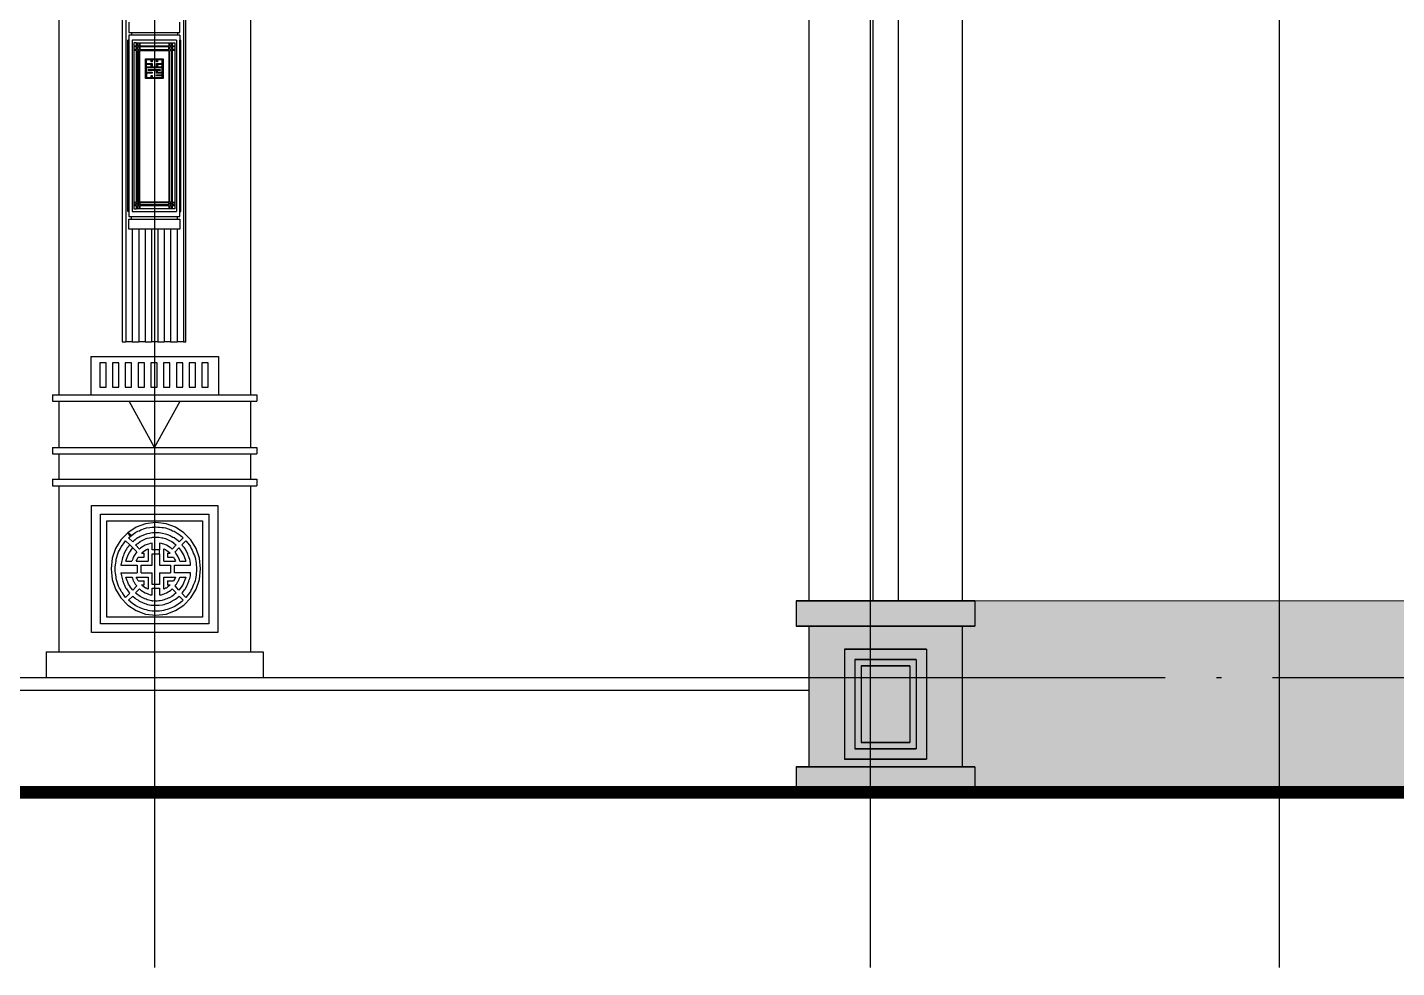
# Model space of a CAD drawing. Extents: x 44111 to 90315, y 4379 to 151689.
# Drawn here: x 60379 to 65737, y 9444 to 13122 of the extents above; entities that cross this region are included whole.
import ezdxf

# ---------------------------------------------------------------- set-up
doc = ezdxf.new("R2010")
doc.units = 0
doc.header["$LTSCALE"] = 1000
doc.header["$MEASUREMENT"] = 0
doc.linetypes.add('DOTE', pattern=[2.42, 2, -0.2, 0.02, -0.2])
for name, color, linetype in [('A-DETA-FINISH', 242, 'Continuous'), ('A-DOTE', 1, 'DOTE'), ('A-立面外墙材料填充', 8, 'Continuous'), ('A-立面看线', 50, 'Continuous'), ('DOTE', 1, 'Continuous'), ('J-LM-外墙材料分色', 249, 'Continuous'), ('J-LM-门窗洞', 35, 'Continuous')]:
    doc.layers.add(name, color=color, linetype=linetype)

msp = doc.modelspace()

# ---------------------------------------------------------------- hatches: boundary and pattern name
at = {"layer": 'J-LM-外墙材料分色'}
h = msp.add_hatch(dxfattribs=at)
h.set_pattern_fill('大理石', color=159, scale=50)
h.set_pattern_definition([(41.9872125, (-591259.077, 755447.22), (299.9999956, 225.0000049), [4.804866, -1004.216925]), (68.1985905, (-591330.505, 755439.72), (149.9999999, 450.0000002), [17.30946, -1194.35262]), (60.945396, (-591334.077, 755431.15), (149.99998994, 225.0000064), [7.35402, -1536.99045]), (90, (-591330.5, 755437.58), (150, -9e-15), [2.142857, -222.85713]), (71.565051, (-591260.505, 755442.936), (3e-07, 225.0000005), [4.51754, -469.824105]), (171.469234, (-591260.505, 755442.936), (-149.9999995, 1.4e-06), [7.222767, -1509.5583]), (79.215702, (-591270.505, 755429.007), (150.00000075, 900.0000004), [15.269685, -1588.04715]), (62.1329961, (-591383.3624, 755497.5784), (599.99999271, 1125.0000044), [35.147284, -7345.78245]), (0, (-591381.2, 755530.57), (0, 225), [0, -150]), (64.9831065, (-591284.077, 755571.507), (300.00000076, 674.99999954), [23.647065, -2459.2947]), (81.4391104, (-591226.2196, 755482.5784), (299.999999483, 2024.99998723), [33.588522, -7020.0009]), (82.8749836, (-591309.077, 755502.936), (149.99999099, 1125.00000113), [17.276266, -3610.7397]), (76.75948, (-591324.077, 755455.793), (150.00000146, 674.99999948), [37.42339, -3892.0326]), (0, (-591347.46, 755455.9), (0, 225), [0, -150]), (0, (-591345.05, 755453.5), (0, 225), [0, -150]), (0, (-591328.18, 755465.54), (0, 225), [0, -150]), (0, (-591333, 755492.03), (0, 225), [0, -150]), (59.0362434, (-591315.505, 755492.221), (149.99998805, 225.00000645), [12.494896, -2611.4334]), (0, (-591309.1, 755502.52), (0, 225), [0, -150]), (0, (-591328.18, 755494.44), (0, 225), [0, -150]), (0, (-591320.95, 755508.9), (0, 225), [0, -150]), (0, (-591328.18, 755487.21), (0, 225), [0, -150]), (50.194429, (-591241.22, 755471.864), (150.0000001, 225.0000001), [5.57875, -1165.9587]), (90, (-591241.22, 755465.44), (150, -9e-15), [6.42857, -218.57142]), (43.6677801, (-591249.077, 755457.936), (450.00000034, 449.99999912), [10.862076, -2270.1738]), (90, (-591249.08, 755455.8), (150, -9e-15), [2.142857, -222.85713]), (39.805571, (-591255.505, 755450.436), (299.99999284, 225.00000885), [8.368125, -1748.93805]), (0, (-591277.57, 755465.54), (0, 225), [0, -150]), (0, (-591240.9, 755472.33), (0, 225), [0, -150]), (0, (-591240.9, 755472.33), (0, 225), [0, -150]), (29.3577535, (-591237.648, 755476.15), (449.9999991, 225.00000133), [13.112542, -1363.704435]), (0, (-591241.41, 755487.21), (0, 225), [0, -150]), (146.309932, (-591284.077, 755571.507), (-300.00000184, 224.9999961), [15.452362, -1607.0457]), (8.1301023, (-591300.505, 755541.507), (1499.99998944, 224.99999867), [15.152287, -3166.8282]), (47.8624052, (-591334.077, 755537.221), (600.000000265, 674.999999374), [20.22829, -4227.71235]), (14.6208739, (-591366.934, 755528.65), (899.99999752, 225.00000939), [33.956755, -3531.5025]), (0, (-591354.7, 755542.6), (0, 225), [0, -150]), (18.4349488, (-591306.934, 755520.078), (600.00000006, 224.9999993), [6.77631, -1416.248625]), (16.699244, (-591300.505, 755522.22), (149.999997, 1.24e-05), [3.72868, -779.294295]), (101.093723, (-591296.934, 755523.293), (-300.00000262, 1574.99998526), [18.561123, -3879.2748]), (0, (-591316.13, 755532.98), (0, 225), [0, -150]), (0, (-591300.58, 755541.93), (0, 225), [0, -150]), (0, (-591320.95, 755516.12), (0, 225), [0, -150]), (0, (-591340.23, 755564.29), (0, 225), [0, -150]), (0, (-591347.46, 755554.65), (0, 225), [0, -150]), (44.1449026, (-591309.077, 755568.293), (450.00000077, 449.99999998), [16.92194, -3536.6853]), (54.5829447, (-591320.505, 755552.221), (150.00000042, 224.999999113), [19.720626, -4121.6106]), (0, (-591308.87, 755568.44), (0, 225), [0, -150]), (0, (-591330.6, 755557.06), (0, 225), [0, -150]), (0, (-591308.87, 755568.44), (0, 225), [0, -150]), (0, (-591320.48, 755551.87), (0, 225), [0, -150]), (75.0685828, (-591285.505, 755543.65), (150, 675.0000002), [5.544348, -1158.76875]), (90, (-591284.08, 755549), (150, -9e-15), [22.5, -202.5]), (50.194429, (-591257.648, 755643.293), (150.0000001, 225.0000001), [5.57875, -1165.9587]), (0, (-591299.26, 755595.6), (0, 225), [0, -150]), (0, (-591294.44, 755593.2), (0, 225), [0, -150]), (0, (-591313.72, 755598), (0, 225), [0, -150]), (0, (-591289.62, 755624.5), (0, 225), [0, -150]), (53.1301023, (-591274.077, 755611.15), (150.00000021, 224.99999986), [10.714286, -2239.28565]), (90, (-591274.08, 755592.94), (150, -9e-15), [18.214285, -206.78571]), (0, (-591274.05, 755593.3), (0, 225), [0, -150]), (23.1985905, (-591262.648, 755641.15), (450.0000003, 225.0000001), [5.43984, -1136.926125]), (66.037511, (-591264.077, 755637.936), (150, 449.9999997), [3.51745, -735.14688]), (66.037511, (-591265.505, 755634.72), (150, 449.9999997), [3.51745, -735.14688]), (81.8698976, (-591267.648, 755619.721), (150.00000065, 1125.00000011), [15.152287, -3166.8282]), (90, (-591254.08, 755647.58), (150, -9e-15), [5.357144, -219.642855]), (0, (-591270.55, 755655.08), (0, 225), [0, -150])])
h.paths.add_polyline_path([(70717.3, 10878.7), (70717.3, 10579.2), (70517.3, 10579.2), (70517.3, 10129.2), (63387.3, 10129.2), (63387.3, 10229.2), (63437.3, 10229.2), (63437.3, 10779.2), (63387.3, 10779.2), (63387.3, 10879.1)])

# ---------------------------------------------------------------- linework, layer by layer
at = {"layer": 'A-DETA-FINISH', "const_width": 0.1}
msp.add_lwpolyline([(70717.3, 10878.7), (70717.3, 10579.2), (70517.3, 10579.2), (70517.3, 10129.2), (63387.3, 10129.2), (63387.3, 10229.2), (63437.3, 10229.2), (63437.3, 10779.2), (63387.3, 10779.2), (63387.3, 10879.1)], close=True, dxfattribs=at)
at = {"layer": 'A-DOTE'}
msp.add_line((57991.9, 10579.2), (79225.4, 10579.2), dxfattribs=at)
at = {"layer": 'A-立面外墙材料填充'}
for p, q in [((60749.8, 15485.6), (60749.8, 11892.3)), ((60764.8, 15485.6), (60764.8, 11892.3)), ((60989.8, 15485.6), (60989.8, 11892.3)), ((60999.8, 11892.3), (60999.8, 15485.6)), ((60776.3, 13142.1), (60776.3, 13102.1)), ((60976.3, 13102.1), (60976.3, 13142.1)), ((60776.3, 13102.1), (60786.3, 13102.1)), ((60786.3, 13092.1), (60776.3, 13092.1)), ((60776.3, 13092.1), (60776.3, 13072.1)), ((60786.3, 13102.1), (60966.3, 13102.1)), ((60786.3, 13102.1), (60786.3, 13092.1)), ((60966.3, 13092.1), (60786.3, 13092.1)), ((60966.3, 13102.1), (60976.3, 13102.1)), ((60966.3, 13102.1), (60966.3, 13092.1)), ((60976.3, 13092.1), (60966.3, 13092.1)), ((60976.3, 13092.1), (60976.3, 13072.1)), ((60776.3, 13072.1), (60772.9, 13072.1)), ((60772.9, 12402.1), (60772.9, 13072.1)), ((60776.3, 13072.1), (60776.3, 12402.1)), ((60962.9, 13072.1), (60789.6, 13072.1)), ((60789.6, 13072.1), (60789.6, 12402.1)), ((60806.3, 13062.1), (60796.3, 13062.1)), ((60796.3, 13062.1), (60796.3, 13048.7)), ((60806.3, 13048.7), (60796.3, 13048.7)), ((60796.3, 13048.7), (60796.3, 13045.4)), ((60796.3, 13045.4), (60796.3, 13035.4)), ((60806.3, 13045.4), (60796.3, 13045.4)), ((60806.3, 13035.4), (60796.3, 13035.4)), ((60796.3, 13035.4), (60796.3, 13032.1)), ((60796.3, 13032.1), (60796.3, 12438.7)), ((60806.3, 13032.1), (60796.3, 13032.1)), ((60806.3, 13062.1), (60809.6, 13062.1)), ((60806.3, 13048.7), (60806.3, 13062.1)), ((60806.3, 13035.4), (60806.3, 13045.4)), ((60806.3, 12438.7), (60806.3, 13032.1)), ((60809.6, 13062.1), (60816.3, 13062.1)), ((60809.6, 13062.1), (60809.6, 13048.7)), ((60816.3, 13048.7), (60809.6, 13048.7)), ((60809.6, 13045.4), (60816.3, 13045.4)), ((60809.6, 13035.4), (60809.6, 13045.4)), ((60816.3, 13035.4), (60809.6, 13035.4)), ((60809.6, 13032.1), (60809.6, 12438.7)), ((60816.3, 13032.1), (60809.6, 13032.1)), ((60814.8, 13035), (60814.8, 13035)), ((60816.3, 13062.1), (60816.3, 13048.7)), ((60816.3, 13062.1), (60819.6, 13062.1)), ((60816.3, 13045.4), (60816.3, 13035.4)), ((60816.3, 12438.7), (60816.3, 13032.1)), ((60819.6, 13062.1), (60932.9, 13062.1)), ((60819.6, 13062.1), (60819.6, 13048.7)), ((60932.9, 13048.7), (60819.6, 13048.7)), ((60819.6, 13045.4), (60819.6, 13035.4)), ((60932.9, 13045.4), (60819.6, 13045.4)), ((60819.6, 13035.4), (60932.9, 13035.4)), ((60819.6, 12438.7), (60819.6, 13032.1)), ((60819.6, 13032.1), (60932.9, 13032.1)), ((60932.9, 13062.1), (60932.9, 13048.7)), ((60932.9, 13062.1), (60936.3, 13062.1)), ((60932.9, 13035.4), (60932.9, 13045.4)), ((60932.9, 13032.1), (60932.9, 12438.7)), ((60936.3, 13062.1), (60942.9, 13062.1)), ((60936.3, 13062.1), (60936.3, 13048.7)), ((60942.9, 13048.7), (60936.3, 13048.7)), ((60936.3, 13045.4), (60942.9, 13045.4)), ((60936.3, 13035.4), (60936.3, 13045.4)), ((60942.9, 13035.4), (60936.3, 13035.4)), ((60936.3, 13032.1), (60942.9, 13032.1)), ((60936.3, 12438.7), (60936.3, 13032.1)), ((60942.9, 13062.1), (60942.9, 13048.7)), ((60942.9, 13062.1), (60946.3, 13062.1)), ((60942.9, 13045.4), (60942.9, 13035.4)), ((60942.9, 13032.1), (60942.9, 12438.7)), ((60946.3, 13062.1), (60956.3, 13062.1)), ((60946.3, 13062.1), (60946.3, 13048.7)), ((60956.3, 13048.7), (60946.3, 13048.7)), ((60956.3, 13045.4), (60946.3, 13045.4)), ((60946.3, 13045.4), (60946.3, 13035.4)), ((60956.3, 13035.4), (60946.3, 13035.4)), ((60956.3, 13032.1), (60946.3, 13032.1)), ((60946.3, 13032.1), (60946.3, 12438.7)), ((60956.3, 13062.1), (60956.3, 13048.7)), ((60956.3, 13048.7), (60956.3, 13045.4)), ((60956.3, 13045.4), (60956.3, 13035.4)), ((60956.3, 13035.4), (60956.3, 13032.1)), ((60956.3, 13032.1), (60956.3, 12438.7)), ((60962.9, 13072.1), (60962.9, 12402.1)), ((60976.3, 13072.1), (60979.6, 13072.1)), ((60976.3, 12402.1), (60976.3, 13072.1)), ((60979.6, 12402.1), (60979.6, 13072.1)), ((60841.9, 12998.7), (60910.6, 12998.7)), ((60841.9, 12922), (60841.9, 12998.7)), ((60864.3, 12994.6), (60845.6, 12994.6)), ((60845.6, 12947), (60845.6, 12994.6)), ((60846.1, 12977.1), (60846.1, 12981.3)), ((60846.1, 12981.3), (60868, 12981.3)), ((60864.3, 12977.1), (60846.1, 12977.1)), ((60846.1, 12968.4), (60864.3, 12968.4)), ((60846.1, 12964.2), (60846.1, 12968.4)), ((60864.3, 12987.4), (60864.3, 12994.6)), ((60864.3, 12994.6), (60868, 12994.6)), ((60868, 12987.4), (60864.3, 12987.4)), ((60864.3, 12968.4), (60864.3, 12977.1)), ((60868, 12994.6), (60868, 12987.4)), ((60884.6, 12994.6), (60868, 12994.6)), ((60868, 12981.3), (60868, 12968.4)), ((60868, 12968.4), (60884.6, 12968.4)), ((60884.6, 12987.4), (60884.6, 12994.6)), ((60884.6, 12994.6), (60888.3, 12994.6)), ((60888.3, 12987.4), (60884.6, 12987.4)), ((60888.3, 12987.4), (60884.6, 12987.4)), ((60884.6, 12968.4), (60884.6, 12981.3)), ((60884.6, 12981.3), (60906.9, 12981.3)), ((60888.3, 12994.6), (60888.3, 12987.4)), ((60906.9, 12994.6), (60888.3, 12994.6)), ((60888.3, 12977.1), (60888.3, 12968.4)), ((60906.9, 12977.1), (60888.3, 12977.1)), ((60888.3, 12968.4), (60906.9, 12968.4)), ((60906.9, 12981.3), (60906.9, 12994.6)), ((60906.9, 12981.3), (60906.9, 12977.1)), ((60906.9, 12968.4), (60906.9, 12977.1)), ((60906.9, 12968.4), (60906.9, 12964.2)), ((60910.6, 12998.7), (60910.6, 12922)), ((60910.6, 12922), (60841.9, 12922)), ((60845.6, 12947), (60867.8, 12947)), ((60845.6, 12942.8), (60845.6, 12947)), ((60867.8, 12942.8), (60845.6, 12942.8)), ((60845.6, 12942.8), (60845.6, 12926.1)), ((60845.6, 12926.1), (60864.1, 12926.1)), ((60906.9, 12964.2), (60846.1, 12964.2)), ((60852.6, 12957.5), (60899.5, 12957.5)), ((60852.6, 12953.4), (60852.6, 12957.5)), ((60884, 12953.4), (60852.6, 12953.4)), ((60864.1, 12926.1), (60864.1, 12934.4)), ((60864.1, 12934.4), (60867.8, 12934.4)), ((60867.8, 12926.1), (60864.1, 12926.1)), ((60867.8, 12947), (60867.8, 12942.8)), ((60867.8, 12934.4), (60867.8, 12926.1)), ((60867.8, 12926.1), (60906.9, 12926.1)), ((60884, 12942.6), (60884, 12953.4)), ((60906.9, 12942.6), (60884, 12942.6)), ((60884, 12936.9), (60906.9, 12936.9)), ((60884, 12932.8), (60884, 12936.9)), ((60906.9, 12932.8), (60884, 12932.8)), ((60887.7, 12953.4), (60887.7, 12946.7)), ((60899.5, 12953.4), (60887.7, 12953.4)), ((60887.7, 12946.7), (60906.9, 12946.7)), ((60899.5, 12957.5), (60899.5, 12953.4)), ((60906.9, 12946.7), (60906.9, 12964.2)), ((60906.9, 12946.7), (60906.9, 12942.6)), ((60906.9, 12936.9), (60906.9, 12942.6)), ((60906.9, 12936.9), (60906.9, 12932.8)), ((60906.9, 12926.1), (60906.9, 12932.8)), ((60796.3, 12438.7), (60796.3, 12435.4)), ((60796.3, 12438.7), (60806.3, 12438.7)), ((60796.3, 12435.4), (60806.3, 12435.4)), ((60796.3, 12435.4), (60796.3, 12428.7)), ((60806.3, 12428.7), (60806.3, 12435.4)), ((60809.6, 12438.7), (60816.3, 12438.7)), ((60809.6, 12435.4), (60816.3, 12435.4)), ((60809.6, 12428.7), (60809.6, 12435.4)), ((60816.3, 12435.4), (60816.3, 12428.7)), ((60932.9, 12438.7), (60819.6, 12438.7)), ((60819.6, 12435.4), (60819.6, 12428.7)), ((60932.9, 12435.4), (60819.6, 12435.4)), ((60932.9, 12428.7), (60932.9, 12435.4)), ((60942.9, 12438.7), (60936.3, 12438.7)), ((60942.9, 12435.4), (60936.3, 12435.4)), ((60936.3, 12435.4), (60936.3, 12428.7)), ((60942.9, 12428.7), (60942.9, 12435.4)), ((60946.3, 12438.7), (60956.3, 12438.7)), ((60946.3, 12435.4), (60956.3, 12435.4)), ((60946.3, 12435.4), (60946.3, 12428.7)), ((60956.3, 12438.7), (60956.3, 12435.4)), ((60956.3, 12435.4), (60956.3, 12428.7)), ((60776.3, 12402.1), (60772.9, 12402.1)), ((60776.3, 12402.1), (60776.3, 12382.1)), ((60776.3, 12382.1), (60786.3, 12382.1)), ((60786.3, 12372.1), (60786.3, 12382.1)), ((60786.3, 12382.1), (60966.3, 12382.1)), ((60789.6, 12402.1), (60962.9, 12402.1)), ((60796.3, 12428.7), (60796.3, 12425.4)), ((60796.3, 12428.7), (60806.3, 12428.7)), ((60796.3, 12425.4), (60806.3, 12425.4)), ((60796.3, 12425.4), (60796.3, 12412.1)), ((60796.3, 12412.1), (60806.3, 12412.1)), ((60806.3, 12412.1), (60806.3, 12425.4)), ((60809.6, 12412.1), (60806.3, 12412.1)), ((60816.3, 12428.7), (60809.6, 12428.7)), ((60809.6, 12425.4), (60816.3, 12425.4)), ((60809.6, 12425.4), (60809.6, 12412.1)), ((60816.3, 12412.1), (60809.6, 12412.1)), ((60816.3, 12425.4), (60816.3, 12412.1)), ((60819.6, 12412.1), (60816.3, 12412.1)), ((60819.6, 12428.7), (60932.9, 12428.7)), ((60819.6, 12425.4), (60932.9, 12425.4)), ((60819.6, 12425.4), (60819.6, 12412.1)), ((60932.9, 12412.1), (60819.6, 12412.1)), ((60932.9, 12425.4), (60932.9, 12412.1)), ((60936.3, 12412.1), (60932.9, 12412.1)), ((60936.3, 12428.7), (60942.9, 12428.7)), ((60936.3, 12425.4), (60942.9, 12425.4)), ((60936.3, 12425.4), (60936.3, 12412.1)), ((60942.9, 12412.1), (60936.3, 12412.1)), ((60942.9, 12425.4), (60942.9, 12412.1)), ((60946.3, 12412.1), (60942.9, 12412.1)), ((60946.3, 12428.7), (60956.3, 12428.7)), ((60946.3, 12425.4), (60956.3, 12425.4)), ((60946.3, 12425.4), (60946.3, 12412.1)), ((60956.3, 12412.1), (60946.3, 12412.1)), ((60956.3, 12428.7), (60956.3, 12425.4)), ((60956.3, 12425.4), (60956.3, 12412.1)), ((60966.3, 12372.1), (60966.3, 12382.1)), ((60966.3, 12382.1), (60976.3, 12382.1)), ((60976.3, 12402.1), (60979.6, 12402.1)), ((60976.3, 12382.1), (60976.3, 12402.1)), ((60776.3, 12372.1), (60786.3, 12372.1)), ((60776.3, 12332.1), (60776.3, 12372.1)), ((60789.8, 12332.1), (60776.3, 12332.1)), ((60786.3, 12372.1), (60966.3, 12372.1)), ((60789.8, 12332.1), (60789.8, 11892.3)), ((60814.8, 12332.1), (60789.8, 12332.1)), ((60814.8, 12332.1), (60814.8, 11892.3)), ((60839.8, 12332.1), (60814.8, 12332.1)), ((60839.8, 12332.1), (60839.8, 11892.3)), ((60864.8, 12332.1), (60839.8, 12332.1)), ((60864.8, 12332.1), (60864.8, 11892.3)), ((60889.8, 12332.1), (60864.8, 12332.1)), ((60889.8, 12332.1), (60889.8, 11892.3)), ((60914.8, 12332.1), (60889.8, 12332.1)), ((60914.8, 12332.1), (60914.8, 11892.3)), ((60939.8, 12332.1), (60914.8, 12332.1)), ((60939.8, 12332.1), (60939.8, 11892.3)), ((60964.8, 12332.1), (60939.8, 12332.1)), ((60964.8, 12332.1), (60964.8, 11892.3)), ((60976.3, 12332.1), (60964.8, 12332.1)), ((60966.3, 12372.1), (60976.3, 12372.1)), ((60976.3, 12372.1), (60976.3, 12332.1)), ((60749.8, 11892.3), (60764.8, 11892.3)), ((60789.8, 11892.3), (60764.8, 11892.3)), ((60789.8, 11892.3), (60814.8, 11892.3)), ((60839.8, 11892.3), (60814.8, 11892.3)), ((60839.8, 11892.3), (60864.8, 11892.3)), ((60889.8, 11892.3), (60864.8, 11892.3)), ((60889.8, 11892.3), (60914.8, 11892.3)), ((60939.8, 11892.3), (60914.8, 11892.3)), ((60939.8, 11892.3), (60964.8, 11892.3)), ((60989.8, 11892.3), (60964.8, 11892.3)), ((60989.8, 11892.3), (60999.8, 11892.3)), ((60772.3, 11145.2), (60745.2, 11117.1)), ((60804.9, 11166.7), (60772.3, 11145.2)), ((60786.9, 11134.1), (60772.3, 11145.2)), ((60772.3, 11145.2), (60781.1, 11130.5)), ((60798.3, 11143.6), (60804, 11147.2)), ((60804, 11147.2), (60810.9, 11150.7)), ((60841.8, 11180.3), (60804.9, 11166.7)), ((60810.9, 11150.7), (60817.8, 11153.1)), ((60817.8, 11153.1), (60823.5, 11156.6)), ((60823.5, 11156.6), (60837.2, 11161.4)), ((60837.2, 11161.4), (60845.3, 11163.8)), ((60881.9, 11185.1), (60841.8, 11180.3)), ((60845.3, 11163.8), (60859, 11166.1)), ((60859, 11166.1), (60867, 11167.3)), ((60869.3, 11144.8), (60862.4, 11143.6)), ((60867, 11167.3), (60875, 11167.3)), ((60894.5, 11144.8), (60869.3, 11144.8)), ((60875, 11167.3), (60881.9, 11168.5)), ((60922.1, 11180.3), (60881.9, 11185.1)), ((60881.9, 11168.5), (60889.9, 11167.3)), ((60889.9, 11167.3), (60896.8, 11167.3)), ((60908.3, 11142.4), (60894.5, 11144.8)), ((60896.8, 11167.3), (60904.8, 11166.1)), ((60904.8, 11166.1), (60911.7, 11165)), ((60911.7, 11165), (60919.7, 11163.8)), ((60919.7, 11163.8), (60940.3, 11156.6)), ((60959, 11166.7), (60922.1, 11180.3)), ((60940.3, 11156.6), (60947.2, 11153.1)), ((60947.2, 11153.1), (60954.1, 11150.7)), ((60954.1, 11150.7), (60965.5, 11143.6)), ((60991.5, 11145.2), (60959, 11166.7)), ((61018.6, 11117.1), (60991.5, 11145.2)), ((60745.2, 11117.1), (60724.5, 11083.4)), ((60746.8, 11090.2), (60751.3, 11096.1)), ((60751.3, 11096.1), (60754.8, 11102.1)), ((60754.8, 11102.1), (60763.9, 11113.9)), ((60763.9, 11113.9), (60780, 11097.3)), ((60776.5, 11093.8), (60773.1, 11089)), ((60775.4, 11124.6), (60781.1, 11130.5)), ((60791.4, 11109.2), (60775.4, 11124.6)), ((60780, 11097.3), (60776.5, 11093.8)), ((60780, 11097.3), (60791.4, 11085.5)), ((60807.5, 11070), (60780, 11097.3)), ((60781.1, 11130.5), (60786.9, 11134.1)), ((60786.9, 11134.1), (60798.3, 11143.6)), ((60796, 11112.8), (60791.4, 11109.2)), ((60800.6, 11117.5), (60796, 11112.8)), ((60805.2, 11121.1), (60800.6, 11117.5)), ((60802.9, 11097.3), (60806.3, 11100.9)), ((60817.8, 11080.7), (60802.9, 11097.3)), ((60810.9, 11124.6), (60805.2, 11121.1)), ((60806.3, 11100.9), (60810.9, 11103.3)), ((60815.5, 11127), (60810.9, 11124.6)), ((60810.9, 11103.3), (60820.1, 11110.4)), ((60821.2, 11130.5), (60815.5, 11127)), ((60820.1, 11110.4), (60838.4, 11119.9)), ((60844.1, 11140), (60821.2, 11130.5)), ((60840.7, 11096.1), (60823.5, 11085.5)), ((60838.4, 11119.9), (60844.1, 11122.2)), ((60847.6, 11098.5), (60840.7, 11096.1)), ((60849.8, 11141.2), (60844.1, 11140)), ((60844.1, 11122.2), (60848.7, 11123.4)), ((60853.3, 11100.9), (60847.6, 11098.5)), ((60848.7, 11123.4), (60865.9, 11127)), ((60856.7, 11142.4), (60849.8, 11141.2)), ((60860.2, 11103.3), (60853.3, 11100.9)), ((60862.4, 11143.6), (60856.7, 11142.4)), ((60867, 11104.4), (60860.2, 11103.3)), ((60865.9, 11127), (60870.5, 11128.2)), ((60867, 11078.4), (60867, 11104.4)), ((60870.5, 11128.2), (60893.4, 11128.2)), ((60893.4, 11128.2), (60904.8, 11125.8)), ((60896.8, 11104.4), (60896.8, 11078.4)), ((60903.7, 11103.3), (60896.8, 11104.4)), ((60917.4, 11098.5), (60903.7, 11103.3)), ((60904.8, 11125.8), (60909.4, 11124.6)), ((60919.7, 11140), (60908.3, 11142.4)), ((60909.4, 11124.6), (60915.1, 11123.4)), ((60915.1, 11123.4), (60919.7, 11122.2)), ((60923.2, 11096.1), (60917.4, 11098.5)), ((60925.4, 11137.7), (60919.7, 11140)), ((60919.7, 11122.2), (60925.4, 11119.9)), ((60930, 11092.6), (60923.2, 11096.1)), ((60932.3, 11135.3), (60925.4, 11137.7)), ((60925.4, 11119.9), (60930, 11117.5)), ((60930, 11117.5), (60935.8, 11115.1)), ((60935.8, 11089), (60930, 11092.6)), ((60938, 11132.9), (60932.3, 11135.3)), ((60935.8, 11115.1), (60944.9, 11110.4)), ((60942.6, 11130.5), (60938, 11132.9)), ((60948.4, 11127), (60942.6, 11130.5)), ((60944.9, 11110.4), (60949.5, 11106.8)), ((60962.1, 11097.3), (60946.1, 11080.7)), ((60954.1, 11124.6), (60948.4, 11127)), ((60949.5, 11106.8), (60952.9, 11103.3)), ((60952.9, 11103.3), (60957.5, 11100.9)), ((60958.7, 11121.1), (60954.1, 11124.6)), ((60957.5, 11100.9), (60962.1, 11097.3)), ((60964.4, 11117.5), (60958.7, 11121.1)), ((60969, 11112.8), (60964.4, 11117.5)), ((60965.5, 11143.6), (60972.4, 11138.9)), ((60973.6, 11109.2), (60969, 11112.8)), ((60972.4, 11138.9), (60978.1, 11134.1)), ((60988.4, 11124.6), (60973.6, 11109.2)), ((60978.1, 11134.1), (60983.9, 11130.5)), ((60983.9, 11130.5), (60988.4, 11124.6)), ((60983.9, 11097.3), (60999.9, 11113.9)), ((60987.3, 11093.8), (60983.9, 11097.3)), ((60990.7, 11089), (60987.3, 11093.8)), ((60999.9, 11113.9), (61013.6, 11096.1)), ((61013.6, 11096.1), (61017.1, 11090.2)), ((61039.3, 11083.4), (61018.6, 11117.1)), ((60711.3, 11045.2), (60706.7, 11003.6)), ((60724.5, 11083.4), (60711.3, 11045.2)), ((60726.1, 11034.5), (60727.3, 11041.6)), ((60727.3, 11041.6), (60736.5, 11070)), ((60736.5, 11070), (60739.9, 11077.2)), ((60739.9, 11077.2), (60743.3, 11083.1)), ((60743.3, 11083.1), (60746.8, 11090.2)), ((60750.2, 11040.4), (60749, 11035.6)), ((60751.3, 11046.3), (60750.2, 11040.4)), ((60752.5, 11051.1), (60751.3, 11046.3)), ((60754.8, 11055.8), (60752.5, 11051.1)), ((60757.1, 11061.7), (60754.8, 11055.8)), ((60763.9, 11076), (60757.1, 11061.7)), ((60767.4, 11080.7), (60763.9, 11076)), ((60765.1, 11034.5), (60772, 11055.8)), ((60769.7, 11085.5), (60767.4, 11080.7)), ((60773.1, 11089), (60769.7, 11085.5)), ((60772, 11055.8), (60778.8, 11067.7)), ((60778.8, 11067.7), (60783.4, 11073.6)), ((60783.4, 11073.6), (60786.9, 11079.5)), ((60786.9, 11079.5), (60791.4, 11085.5)), ((60790.3, 11039.2), (60788, 11034.5)), ((60791.4, 11043.9), (60790.3, 11039.2)), ((60791.4, 11085.5), (60807.5, 11070)), ((60796, 11053.4), (60791.4, 11043.9)), ((60798.3, 11057), (60796, 11053.4)), ((60800.6, 11061.7), (60798.3, 11057)), ((60804, 11065.3), (60800.6, 11061.7)), ((60807.5, 11070), (60804, 11065.3)), ((60805.2, 11034.5), (60807.5, 11038)), ((60807.5, 11038), (60808.6, 11041.6)), ((60808.6, 11041.6), (60810.9, 11046.3)), ((60810.9, 11046.3), (60813.2, 11049.9)), ((60813.2, 11049.9), (60836.1, 11049.9)), ((60821.2, 11083.1), (60817.8, 11080.7)), ((60823.5, 11085.5), (60821.2, 11083.1)), ((60825.8, 11065.3), (60829.2, 11067.7)), ((60825.8, 11065.3), (60836.1, 11065.3)), ((60829.2, 11067.7), (60831.5, 11070)), ((60831.5, 11070), (60845.3, 11079.5)), ((60836.1, 11049.9), (60836.1, 11065.3)), ((60845.3, 11079.5), (60852.1, 11081.9)), ((60852.1, 11081.9), (60852.1, 11034.5)), ((60896.8, 11078.4), (60867, 11078.4)), ((60867, 11062.9), (60896.8, 11062.9)), ((60867, 11017.8), (60867, 11062.9)), ((60896.8, 11062.9), (60896.8, 11078.4)), ((60896.8, 11062.9), (60896.8, 11017.8)), ((60912.8, 11081.9), (60919.7, 11079.5)), ((60912.8, 11034.5), (60912.8, 11081.9)), ((60919.7, 11079.5), (60926.6, 11074.8)), ((60926.6, 11074.8), (60928.9, 11072.4)), ((60927.7, 11065.3), (60927.7, 11049.9)), ((60927.7, 11065.3), (60938, 11065.3)), ((60927.7, 11049.9), (60950.6, 11049.9)), ((60928.9, 11072.4), (60935.8, 11067.7)), ((60940.3, 11085.5), (60935.8, 11089)), ((60935.8, 11067.7), (60938, 11065.3)), ((60943.8, 11083.1), (60940.3, 11085.5)), ((60946.1, 11080.7), (60943.8, 11083.1)), ((60950.6, 11049.9), (60952.9, 11046.3)), ((60952.9, 11046.3), (60955.2, 11041.6)), ((60955.2, 11041.6), (60957.5, 11038)), ((60957.5, 11070), (60972.4, 11085.5)), ((60959.8, 11065.3), (60957.5, 11070)), ((60957.5, 11038), (60958.7, 11034.5)), ((60963.2, 11061.7), (60959.8, 11065.3)), ((60965.5, 11057), (60963.2, 11061.7)), ((60967.8, 11053.4), (60965.5, 11057)), ((60974.7, 11039.2), (60967.8, 11053.4)), ((60972.4, 11085.5), (60981.6, 11073.6)), ((60975.8, 11034.5), (60974.7, 11039.2)), ((60981.6, 11073.6), (60991.9, 11055.8)), ((60994.2, 11085.5), (60990.7, 11089)), ((60991.9, 11055.8), (60998.8, 11034.5)), ((60997.6, 11080.7), (60994.2, 11085.5)), ((61006.8, 11061.7), (60997.6, 11080.7)), ((61009.1, 11055.8), (61006.8, 11061.7)), ((61011.4, 11051.1), (61009.1, 11055.8)), ((61012.5, 11046.3), (61011.4, 11051.1)), ((61014.8, 11040.4), (61012.5, 11046.3)), ((61015.9, 11035.6), (61014.8, 11040.4)), ((61017.1, 11090.2), (61020.5, 11083.1)), ((61020.5, 11083.1), (61024, 11077.2)), ((61024, 11077.2), (61027.4, 11070)), ((61027.4, 11070), (61029.7, 11062.9)), ((61029.7, 11062.9), (61033.1, 11055.8)), ((61033.1, 11055.8), (61035.4, 11048.7)), ((61035.4, 11048.7), (61036.6, 11041.6)), ((61036.6, 11041.6), (61038.8, 11034.5)), ((61052.5, 11045.2), (61039.3, 11083.4)), ((61057.2, 11003.6), (61052.5, 11045.2)), ((60706.7, 11003.6), (60711.3, 10962)), ((60722.7, 11010.7), (60723.9, 11019)), ((60722.7, 10995.3), (60722.7, 11010.7)), ((60723.9, 10987), (60722.7, 10995.3)), ((60723.9, 11019), (60725, 11026.2)), ((60725, 10979.9), (60723.9, 10987)), ((60725, 11026.2), (60726.1, 11034.5)), ((60749, 11035.6), (60745.6, 11017.8)), ((60745.6, 11017.8), (60808.6, 11017.8)), ((60745.6, 10988.2), (60747.9, 10976.3)), ((60745.6, 10988.2), (60808.6, 10988.2)), ((60765.1, 11034.5), (60788, 11034.5)), ((60805.2, 11034.5), (60852.1, 11034.5)), ((60808.6, 11017.8), (60808.6, 10988.2)), ((60824.6, 11017.8), (60867, 11017.8)), ((60824.6, 10988.2), (60824.6, 11017.8)), ((60824.6, 10988.2), (60867, 10988.2)), ((60867, 10943.1), (60867, 10988.2)), ((60896.8, 11017.8), (60939.2, 11017.8)), ((60896.8, 10988.2), (60896.8, 10943.1)), ((60896.8, 10988.2), (60939.2, 10988.2)), ((60912.8, 11034.5), (60958.7, 11034.5)), ((60939.2, 11017.8), (60939.2, 10988.2)), ((60955.2, 11017.8), (61018.2, 11017.8)), ((60955.2, 10988.2), (60955.2, 11017.8)), ((61018.2, 10988.2), (60955.2, 10988.2)), ((60975.8, 11034.5), (60998.8, 11034.5)), ((61018.2, 11023.8), (61015.9, 11035.6)), ((61018.2, 11017.8), (61018.2, 11023.8)), ((61018.2, 10982.3), (61018.2, 10988.2)), ((61038.8, 11034.5), (61040, 11026.2)), ((61040, 11026.2), (61040, 11019)), ((61040, 11019), (61041.1, 11010.7)), ((61041.1, 10995.3), (61040, 10987)), ((61040, 10987), (61040, 10979.9)), ((61041.1, 11010.7), (61041.1, 10995.3)), ((61052.5, 10962), (61057.2, 11003.6)), ((60711.3, 10962), (60724.5, 10923.8)), ((60726.1, 10971.6), (60725, 10979.9)), ((60727.3, 10964.5), (60726.1, 10971.6)), ((60736.5, 10936), (60727.3, 10964.5)), ((60739.9, 10928.9), (60736.5, 10936)), ((60747.9, 10976.3), (60749, 10971.6)), ((60749, 10971.6), (60750.2, 10965.7)), ((60750.2, 10965.7), (60751.3, 10960.9)), ((60751.3, 10960.9), (60752.5, 10955)), ((60752.5, 10955), (60757.1, 10945.5)), ((60757.1, 10945.5), (60759.4, 10939.6)), ((60759.4, 10939.6), (60763.9, 10930.1)), ((60765.1, 10971.6), (60788, 10971.6)), ((60769.7, 10957.3), (60765.1, 10971.6)), ((60772, 10951.4), (60769.7, 10957.3)), ((60775.4, 10944.3), (60772, 10951.4)), ((60778.8, 10938.4), (60775.4, 10944.3)), ((60783.4, 10932.4), (60778.8, 10938.4)), ((60786.9, 10926.5), (60783.4, 10932.4)), ((60788, 10971.6), (60790.3, 10966.8)), ((60790.3, 10966.8), (60791.4, 10962.1)), ((60791.4, 10962.1), (60793.7, 10957.3)), ((60807.5, 10937.2), (60791.4, 10920.6)), ((60793.7, 10957.3), (60796, 10953.8)), ((60796, 10953.8), (60800.6, 10944.3)), ((60800.6, 10944.3), (60807.5, 10937.2)), ((60805.2, 10971.6), (60852.1, 10971.6)), ((60807.5, 10968), (60805.2, 10971.6)), ((60808.6, 10964.5), (60807.5, 10968)), ((60813.2, 10957.3), (60808.6, 10964.5)), ((60813.2, 10957.3), (60836.1, 10957.3)), ((60825.8, 10940.7), (60836.1, 10940.7)), ((60829.2, 10938.4), (60825.8, 10940.7)), ((60831.5, 10936), (60829.2, 10938.4)), ((60841.8, 10928.9), (60831.5, 10936)), ((60836.1, 10940.7), (60836.1, 10957.3)), ((60852.1, 10971.6), (60852.1, 10924.1)), ((60896.8, 10943.1), (60867, 10943.1)), ((60912.8, 10971.6), (60958.7, 10971.6)), ((60912.8, 10924.1), (60912.8, 10971.6)), ((60926.6, 10931.2), (60923.2, 10928.9)), ((60928.9, 10933.6), (60926.6, 10931.2)), ((60927.7, 10957.3), (60927.7, 10940.7)), ((60927.7, 10957.3), (60950.6, 10957.3)), ((60927.7, 10940.7), (60938, 10940.7)), ((60935.8, 10938.4), (60928.9, 10933.6)), ((60938, 10940.7), (60935.8, 10938.4)), ((60957.5, 10968), (60950.6, 10957.3)), ((60958.7, 10971.6), (60957.5, 10968)), ((60957.5, 10937.2), (60959.8, 10940.7)), ((60972.4, 10920.6), (60957.5, 10937.2)), ((60959.8, 10940.7), (60963.2, 10944.3)), ((60963.2, 10944.3), (60967.8, 10953.8)), ((60967.8, 10953.8), (60970.1, 10957.3)), ((60970.1, 10957.3), (60974.7, 10966.8)), ((60981.6, 10932.4), (60972.4, 10920.6)), ((60974.7, 10966.8), (60975.8, 10971.6)), ((60975.8, 10971.6), (60998.8, 10971.6)), ((60988.4, 10944.3), (60981.6, 10932.4)), ((60991.9, 10951.4), (60988.4, 10944.3)), ((60994.2, 10957.3), (60991.9, 10951.4)), ((60998.8, 10971.6), (60994.2, 10957.3)), ((60997.6, 10925.3), (61004.5, 10939.6)), ((61004.5, 10939.6), (61006.8, 10945.5)), ((61006.8, 10945.5), (61011.4, 10955)), ((61011.4, 10955), (61012.5, 10960.9)), ((61012.5, 10960.9), (61014.8, 10965.7)), ((61014.8, 10965.7), (61015.9, 10971.6)), ((61015.9, 10971.6), (61017.1, 10976.3)), ((61017.1, 10976.3), (61018.2, 10982.3)), ((61027.4, 10936), (61024, 10928.9)), ((61029.7, 10943.1), (61027.4, 10936)), ((61033.1, 10950.2), (61029.7, 10943.1)), ((61035.4, 10957.3), (61033.1, 10950.2)), ((61036.6, 10964.5), (61035.4, 10957.3)), ((61038.8, 10971.6), (61036.6, 10964.5)), ((61040, 10979.9), (61038.8, 10971.6)), ((61039.3, 10923.8), (61052.5, 10962)), ((60724.5, 10923.8), (60745.2, 10890.1)), ((60743.3, 10922.9), (60739.9, 10928.9)), ((60746.8, 10915.8), (60743.3, 10922.9)), ((60745.2, 10890.1), (60772.3, 10862)), ((60751.3, 10909.9), (60746.8, 10915.8)), ((60754.8, 10904), (60751.3, 10909.9)), ((60763.9, 10892.1), (60754.8, 10904)), ((60763.9, 10930.1), (60767.4, 10925.3)), ((60780, 10908.7), (60763.9, 10892.1)), ((60767.4, 10925.3), (60769.7, 10921.8)), ((60769.7, 10921.8), (60776.5, 10912.3)), ((60775.4, 10881.4), (60791.4, 10896.8)), ((60792.6, 10867.2), (60775.4, 10881.4)), ((60776.5, 10912.3), (60780, 10908.7)), ((60791.4, 10920.6), (60786.9, 10926.5)), ((60791.4, 10896.8), (60800.6, 10889.7)), ((60800.6, 10889.7), (60805.2, 10885)), ((60802.9, 10909.9), (60817.8, 10925.3)), ((60806.3, 10906.3), (60802.9, 10909.9)), ((60805.2, 10885), (60810.9, 10882.6)), ((60820.1, 10895.7), (60806.3, 10906.3)), ((60810.9, 10882.6), (60815.5, 10879.1)), ((60815.5, 10879.1), (60821.2, 10875.5)), ((60817.8, 10925.3), (60821.2, 10922.9)), ((60838.4, 10886.2), (60820.1, 10895.7)), ((60821.2, 10922.9), (60823.5, 10920.6)), ((60823.5, 10920.6), (60840.7, 10909.9)), ((60844.1, 10885), (60838.4, 10886.2)), ((60840.7, 10909.9), (60847.6, 10907.5)), ((60845.3, 10927.7), (60841.8, 10928.9)), ((60848.7, 10882.6), (60844.1, 10885)), ((60848.7, 10925.3), (60845.3, 10927.7)), ((60847.6, 10907.5), (60853.3, 10905.1)), ((60852.1, 10924.1), (60848.7, 10925.3)), ((60865.9, 10879.1), (60848.7, 10882.6)), ((60853.3, 10905.1), (60860.2, 10902.8)), ((60860.2, 10902.8), (60867, 10901.6)), ((60865.9, 10879.1), (60870.5, 10879.1)), ((60867, 10901.6), (60867, 10927.7)), ((60867, 10927.7), (60896.8, 10927.7)), ((60876.2, 10877.9), (60870.5, 10879.1)), ((60887.6, 10877.9), (60876.2, 10877.9)), ((60893.4, 10879.1), (60887.6, 10877.9)), ((60899.1, 10879.1), (60893.4, 10879.1)), ((60896.8, 10927.7), (60896.8, 10901.6)), ((60896.8, 10901.6), (60903.7, 10902.8)), ((60904.8, 10880.2), (60899.1, 10879.1)), ((60903.7, 10902.8), (60917.4, 10907.5)), ((60909.4, 10881.4), (60904.8, 10880.2)), ((60915.1, 10882.6), (60909.4, 10881.4)), ((60916.3, 10925.3), (60912.8, 10924.1)), ((60919.7, 10885), (60915.1, 10882.6)), ((60919.7, 10927.7), (60916.3, 10925.3)), ((60917.4, 10907.5), (60923.2, 10909.9)), ((60923.2, 10928.9), (60919.7, 10927.7)), ((60925.4, 10886.2), (60919.7, 10885)), ((60923.2, 10909.9), (60930, 10913.5)), ((60930, 10888.5), (60925.4, 10886.2)), ((60930, 10913.5), (60935.8, 10917)), ((60935.8, 10890.9), (60930, 10888.5)), ((60935.8, 10917), (60940.3, 10920.6)), ((60944.9, 10895.7), (60935.8, 10890.9)), ((60940.3, 10920.6), (60943.8, 10922.9)), ((60942.6, 10875.5), (60954.1, 10882.6)), ((60943.8, 10922.9), (60946.1, 10925.3)), ((60949.5, 10899.2), (60944.9, 10895.7)), ((60946.1, 10925.3), (60962.1, 10909.9)), ((60952.9, 10902.8), (60949.5, 10899.2)), ((60962.1, 10909.9), (60952.9, 10902.8)), ((60954.1, 10882.6), (60958.7, 10885)), ((60958.7, 10885), (60964.4, 10889.7)), ((60964.4, 10889.7), (60973.6, 10896.8)), ((60983.9, 10876.7), (60972.4, 10867.2)), ((60973.6, 10896.8), (60988.4, 10881.4)), ((60983.9, 10908.7), (60987.3, 10912.3)), ((60999.9, 10892.1), (60983.9, 10908.7)), ((60988.4, 10881.4), (60983.9, 10876.7)), ((60987.3, 10912.3), (60994.2, 10921.8)), ((60991.5, 10862), (61018.6, 10890.1)), ((60994.2, 10921.8), (60997.6, 10925.3)), ((61013.6, 10909.9), (60999.9, 10892.1)), ((61017.1, 10915.8), (61013.6, 10909.9)), ((61020.5, 10922.9), (61017.1, 10915.8)), ((61018.6, 10890.1), (61039.3, 10923.8)), ((61024, 10928.9), (61020.5, 10922.9)), ((60772.3, 10862), (60804.9, 10840.6)), ((60798.3, 10863.6), (60792.6, 10867.2)), ((60804, 10858.9), (60798.3, 10863.6)), ((60810.9, 10855.3), (60804, 10858.9)), ((60804.9, 10840.6), (60841.8, 10826.9)), ((60817.8, 10853), (60810.9, 10855.3)), ((60823.5, 10849.4), (60817.8, 10853)), ((60821.2, 10875.5), (60838.4, 10868.4)), ((60837.2, 10844.6), (60823.5, 10849.4)), ((60845.3, 10843.5), (60837.2, 10844.6)), ((60838.4, 10868.4), (60844.1, 10867.2)), ((60841.8, 10826.9), (60881.9, 10822.1)), ((60844.1, 10867.2), (60849.8, 10864.8)), ((60852.1, 10841.1), (60845.3, 10843.5)), ((60849.8, 10864.8), (60856.7, 10863.6)), ((60859, 10839.9), (60852.1, 10841.1)), ((60856.7, 10863.6), (60862.4, 10862.4)), ((60867, 10838.7), (60859, 10839.9)), ((60862.4, 10862.4), (60869.3, 10861.3)), ((60896.8, 10838.7), (60867, 10838.7)), ((60869.3, 10861.3), (60894.5, 10861.3)), ((60881.9, 10822.1), (60922.1, 10826.9)), ((60894.5, 10861.3), (60908.3, 10863.6)), ((60904.8, 10839.9), (60896.8, 10838.7)), ((60911.7, 10841.1), (60904.8, 10839.9)), ((60908.3, 10863.6), (60914, 10864.8)), ((60919.7, 10843.5), (60911.7, 10841.1)), ((60914, 10864.8), (60919.7, 10867.2)), ((60919.7, 10867.2), (60925.4, 10868.4)), ((60926.6, 10844.6), (60919.7, 10843.5)), ((60922.1, 10826.9), (60959, 10840.6)), ((60925.4, 10868.4), (60932.3, 10870.7)), ((60940.3, 10849.4), (60926.6, 10844.6)), ((60932.3, 10870.7), (60938, 10873.1)), ((60938, 10873.1), (60942.6, 10875.5)), ((60947.2, 10853), (60940.3, 10849.4)), ((60954.1, 10855.3), (60947.2, 10853)), ((60959.8, 10858.9), (60954.1, 10855.3)), ((60959, 10840.6), (60991.5, 10862)), ((60965.5, 10863.6), (60959.8, 10858.9)), ((60972.4, 10867.2), (60965.5, 10863.6))]:
    msp.add_line(p, q, dxfattribs=at)
at = {"layer": 'A-立面看线'}
for p, q in [((63437.3, 16134.2), (63437.3, 10879.2)), ((64037.3, 16134.2), (64037.3, 10879.2)), ((63687.3, 15934.2), (63687.3, 10879.2)), ((63787.3, 15934.2), (63787.3, 10879.2)), ((63387.3, 10879.2), (63387.3, 10779.2)), ((63387.3, 10879.2), (64087.3, 10879.2)), ((63387.3, 10879.2), (63387.3, 10779.2)), ((64087.3, 10879.2), (63387.3, 10879.2)), ((64087.3, 10879.2), (64087.3, 10779.2)), ((64087.3, 10879.2), (64087.3, 10779.2)), ((70717.3, 10878.7), (64087.3, 10878)), ((63387.3, 10779.2), (64087.3, 10779.2)), ((64087.3, 10779.2), (63387.3, 10779.2)), ((63437.3, 10779.2), (63437.3, 10229.2)), ((63437.3, 10779.2), (63437.3, 10229.2)), ((64037.3, 10779.2), (64037.3, 10229.2)), ((64037.3, 10779.2), (64037.3, 10229.2)), ((63577.3, 10689.2), (63577.3, 10259.2)), ((63577.3, 10689.2), (63897.3, 10689.2)), ((63577.3, 10689.2), (63577.3, 10259.2)), ((63897.3, 10689.2), (63577.3, 10689.2)), ((63897.3, 10689.2), (63897.3, 10259.2)), ((63897.3, 10689.2), (63897.3, 10259.2)), ((63617.3, 10649.2), (63617.3, 10299.2)), ((63617.3, 10649.2), (63857.3, 10649.2)), ((63617.3, 10649.2), (63617.3, 10299.2)), ((63857.3, 10649.2), (63617.3, 10649.2)), ((63642.3, 10624.2), (63642.3, 10324.2)), ((63642.3, 10624.2), (63832.3, 10624.2)), ((63642.3, 10624.2), (63642.3, 10324.2)), ((63832.3, 10624.2), (63642.3, 10624.2)), ((63832.3, 10624.2), (63832.3, 10324.2)), ((63832.3, 10624.2), (63832.3, 10324.2)), ((63857.3, 10649.2), (63857.3, 10299.2)), ((63857.3, 10649.2), (63857.3, 10299.2)), ((63617.3, 10299.2), (63857.3, 10299.2)), ((63857.3, 10299.2), (63617.3, 10299.2)), ((63642.3, 10324.2), (63832.3, 10324.2)), ((63832.3, 10324.2), (63642.3, 10324.2)), ((63577.3, 10259.2), (63897.3, 10259.2)), ((63897.3, 10259.2), (63577.3, 10259.2)), ((63387.3, 10229.2), (63387.3, 10129.2)), ((63387.3, 10229.2), (64087.3, 10229.2)), ((63387.3, 10229.2), (63387.3, 10129.2)), ((64087.3, 10229.2), (63387.3, 10229.2)), ((64087.3, 10229.2), (64087.3, 10129.2)), ((64087.3, 10229.2), (64087.3, 10129.2)), ((63387.3, 10129.2), (64087.3, 10129.2)), ((64087.3, 10129.2), (63387.3, 10129.2))]:
    msp.add_line(p, q, dxfattribs=at)
at = {"layer": 'A-立面看线', "const_width": 50}
msp.add_lwpolyline([(58481.4, 10129.2), (78414.8, 10129.2)], dxfattribs=at)
at = {"layer": 'DOTE'}
for p, q in [((63677.3, 24865.3), (63677.3, 9443.8)), ((65277.3, 21579.2), (65277.3, 9443.8)), ((60877.3, 19629.2), (60877.3, 9443.8))]:
    msp.add_line(p, q, dxfattribs=at)
at = {"layer": 'J-LM-门窗洞'}
for p, q in [((60502.3, 15934.2), (60502.3, 11684.2)), ((61252.3, 15934.2), (61252.3, 11684.2)), ((60627.3, 11834.2), (60627.3, 11684.2)), ((60627.3, 11834.2), (61127.3, 11834.2)), ((60687.3, 11809.2), (60662.3, 11809.2)), ((60662.3, 11809.2), (60662.3, 11714.2)), ((60687.3, 11714.2), (60687.3, 11809.2)), ((60737.3, 11809.2), (60712.3, 11809.2)), ((60712.3, 11809.2), (60712.3, 11714.2)), ((60737.3, 11714.2), (60737.3, 11809.2)), ((60787.3, 11809.2), (60762.3, 11809.2)), ((60762.3, 11809.2), (60762.3, 11714.2)), ((60787.3, 11714.2), (60787.3, 11809.2)), ((60837.3, 11809.2), (60812.3, 11809.2)), ((60812.3, 11809.2), (60812.3, 11714.2)), ((60837.3, 11714.2), (60837.3, 11809.2)), ((60887.3, 11809.2), (60862.3, 11809.2)), ((60862.3, 11809.2), (60862.3, 11714.2)), ((60887.3, 11714.2), (60887.3, 11809.2)), ((60937.3, 11809.2), (60912.3, 11809.2)), ((60912.3, 11809.2), (60912.3, 11714.2)), ((60937.3, 11714.2), (60937.3, 11809.2)), ((60987.3, 11809.2), (60962.3, 11809.2)), ((60962.3, 11809.2), (60962.3, 11714.2)), ((60987.3, 11714.2), (60987.3, 11809.2)), ((61037.3, 11809.2), (61012.3, 11809.2)), ((61012.3, 11809.2), (61012.3, 11714.2)), ((61037.3, 11714.2), (61037.3, 11809.2)), ((61087.3, 11809.2), (61062.3, 11809.2)), ((61062.3, 11809.2), (61062.3, 11714.2)), ((61087.3, 11714.2), (61087.3, 11809.2)), ((61127.3, 11834.2), (61127.3, 11684.2)), ((60477.3, 11684.2), (60477.3, 11659.2)), ((60477.3, 11684.2), (61277.3, 11684.2)), ((60662.3, 11714.2), (60687.3, 11714.2)), ((60712.3, 11714.2), (60737.3, 11714.2)), ((60762.3, 11714.2), (60787.3, 11714.2)), ((60812.3, 11714.2), (60837.3, 11714.2)), ((60862.3, 11714.2), (60887.3, 11714.2)), ((60912.3, 11714.2), (60937.3, 11714.2)), ((60962.3, 11714.2), (60987.3, 11714.2)), ((61012.3, 11714.2), (61037.3, 11714.2)), ((61062.3, 11714.2), (61087.3, 11714.2)), ((61277.3, 11684.2), (61277.3, 11659.2)), ((60477.3, 11659.2), (61277.3, 11659.2)), ((60502.3, 11659.2), (60502.3, 11479.2)), ((60877.3, 11479.2), (60777.3, 11659.2)), ((60877.3, 11479.2), (60977.3, 11659.2)), ((61252.3, 11659.2), (61252.3, 11479.2)), ((60477.3, 11479.2), (60477.3, 11454.2)), ((60477.3, 11479.2), (60877.3, 11479.2)), ((60877.3, 11479.2), (61277.3, 11479.2)), ((61277.3, 11479.2), (61277.3, 11454.2)), ((60477.3, 11454.2), (60877.3, 11454.2)), ((60502.3, 11454.2), (60502.3, 11354.2)), ((60877.3, 11454.2), (61277.3, 11454.2)), ((61252.3, 11454.2), (61252.3, 11354.2)), ((60477.3, 11354.2), (60477.3, 11329.2)), ((60477.3, 11354.2), (60877.3, 11354.2)), ((60477.3, 11329.2), (60877.3, 11329.2)), ((60502.3, 11329.2), (60502.3, 10679.2)), ((60877.3, 11354.2), (61277.3, 11354.2)), ((60877.3, 11329.2), (61277.3, 11329.2)), ((61252.3, 11329.2), (61252.3, 10679.2)), ((61277.3, 11354.2), (61277.3, 11329.2)), ((60629.8, 10754.2), (60629.8, 11252.2)), ((60629.8, 11252.2), (61124.8, 11252.2)), ((61124.8, 11252.2), (61124.8, 10754.2)), ((60664.8, 11217.2), (61089.8, 11217.2)), ((60664.8, 10789.2), (60664.8, 11217.2)), ((61089.8, 11217.2), (61089.8, 10789.2)), ((60689.8, 10814.2), (60689.8, 11192.2)), ((60689.8, 11192.2), (61064.8, 11192.2)), ((61064.8, 11192.2), (61064.8, 10814.2)), ((61089.8, 10789.2), (60664.8, 10789.2)), ((61064.8, 10814.2), (60689.8, 10814.2)), ((61124.8, 10754.2), (60629.8, 10754.2)), ((60452.3, 10679.2), (60452.3, 10579.2)), ((60452.3, 10679.2), (60877.3, 10679.2)), ((60877.3, 10679.2), (61302.3, 10679.2)), ((61302.3, 10679.2), (61302.3, 10579.2)), ((59292.3, 10579.2), (63437.3, 10579.2)), ((59292.3, 10529.2), (63437.3, 10529.2))]:
    msp.add_line(p, q, dxfattribs=at)

doc.saveas('drawing.dxf')
